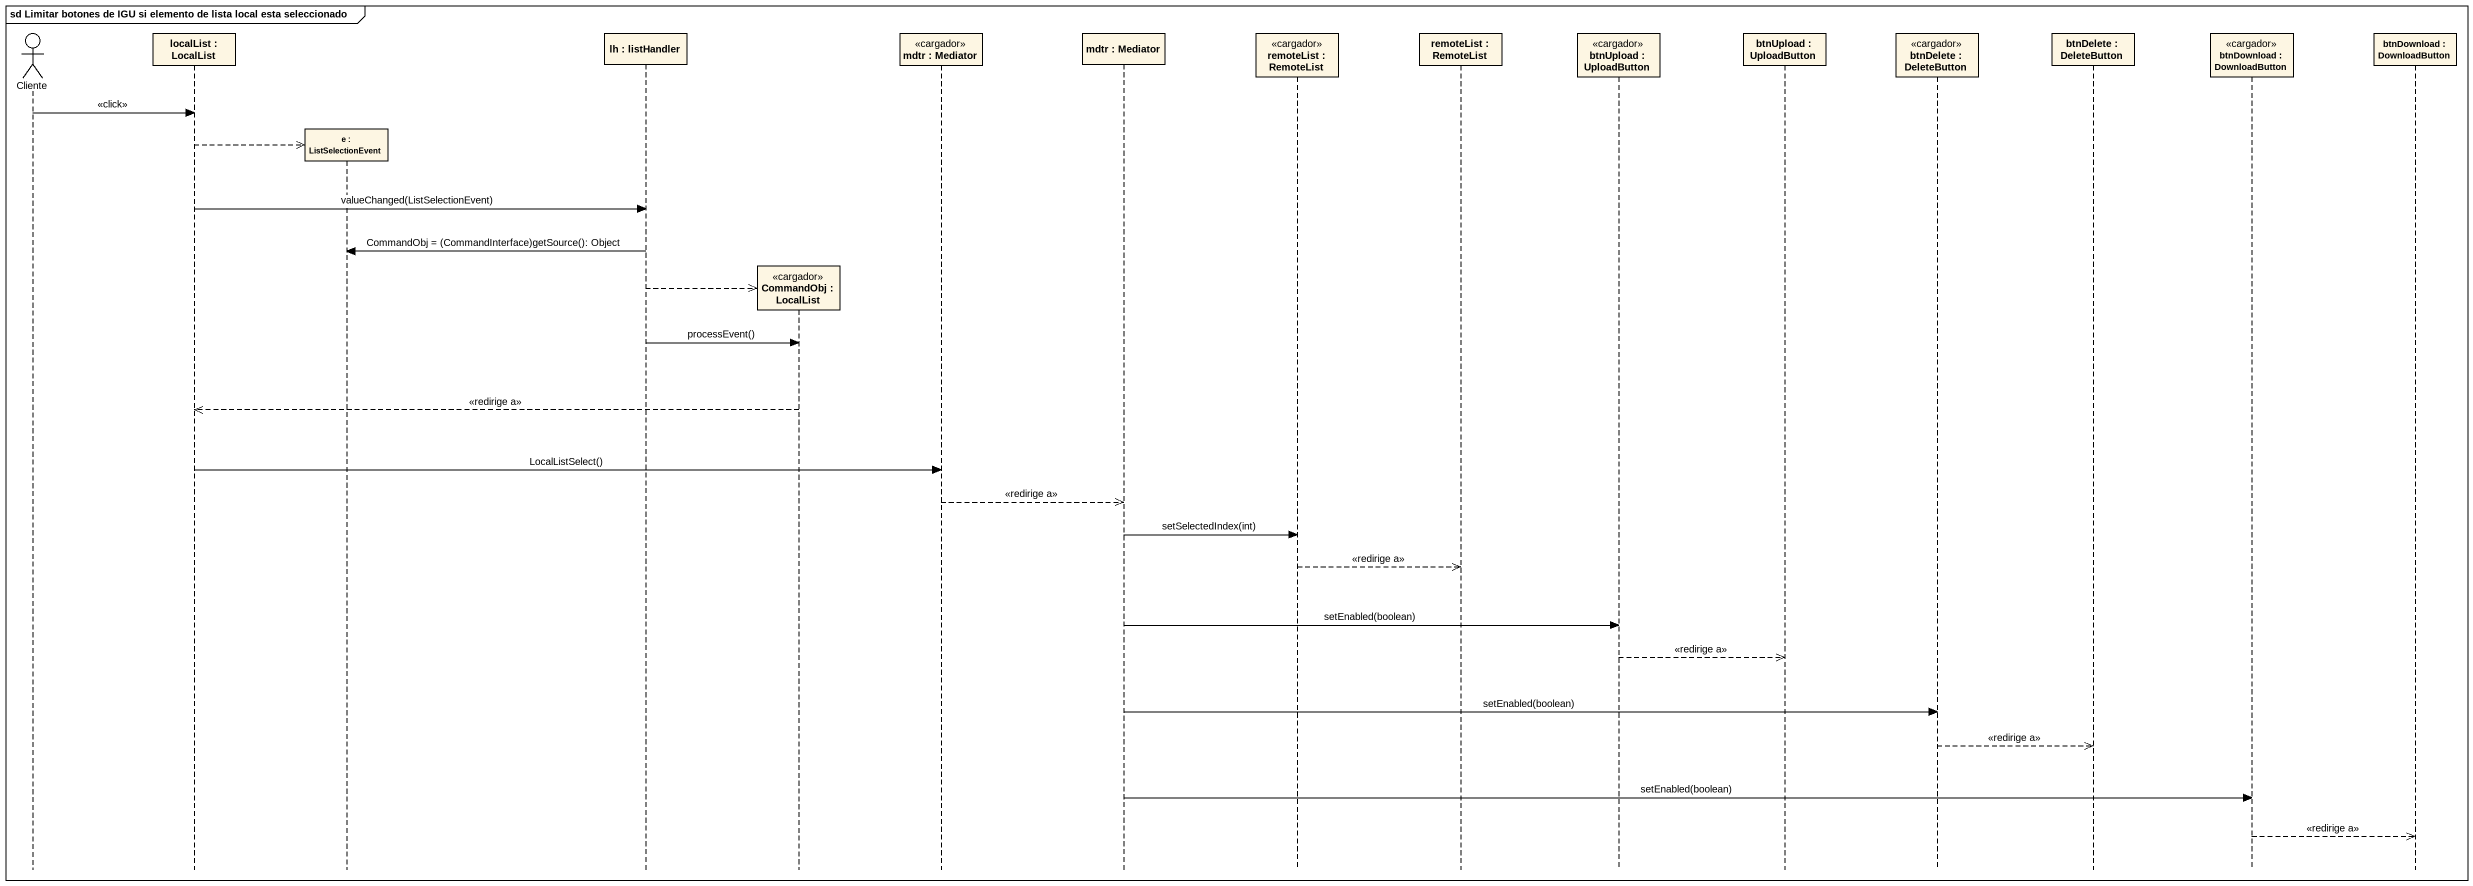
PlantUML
@startuml
mainframe sd Limitar botones de IGU si elemento de lista local esta seleccionado
hide footbox
actor Cliente
participant "localList : LocalList" as localList
participant "e : ListSelectionEvent" as e
participant "lh : listHandler" as lh
participant "CommandObj : LocalList" as CommandObj <<cargador>>
participant "mdtr : Mediator" as mdtr <<cargador>>
participant "mdtr : Mediator" as mdtr_2
participant "remoteList : RemoteList" as remoteList <<cargador>>
participant "remoteList : RemoteList" as remoteList_2
participant "btnUpload : UploadButton" as btnUpload <<cargador>>
participant "btnUpload : UploadButton" as btnUpload_2
participant "btnDelete : DeleteButton" as btnDelete <<cargador>>
participant "btnDelete : DeleteButton" as btnDelete_2
participant "btnDownload : DownloadButton" as btnDownload <<cargador>>
participant "btnDownload : DownloadButton" as btnDownload_2

Cliente -> localList : <<click>>
localList -->> e **
localList -> lh : valueChanged(ListSelectionEvent)
lh -> e : CommandObj = (CommandInterface)getSource(): Object
lh -->> CommandObj **
lh -> CommandObj : processEvent()
CommandObj -->> localList : <<redirige a>>
localList -> mdtr : LocalListSelect()
mdtr -->> mdtr_2 : <<redirige a>>
mdtr_2 -> remoteList : setSelectedIndex(int)
remoteList -->> remoteList_2 : <<redirige a>>
mdtr_2 -> btnUpload : setEnabled(boolean)
btnUpload -->> btnUpload_2 : <<redirige a>>
mdtr_2 -> btnDelete : setEnabled(boolean)
btnDelete -->> btnDelete_2 : <<redirige a>>
mdtr_2 -> btnDownload : setEnabled(boolean)
btnDownload -->> btnDownload_2 : <<redirige a>>
@enduml
